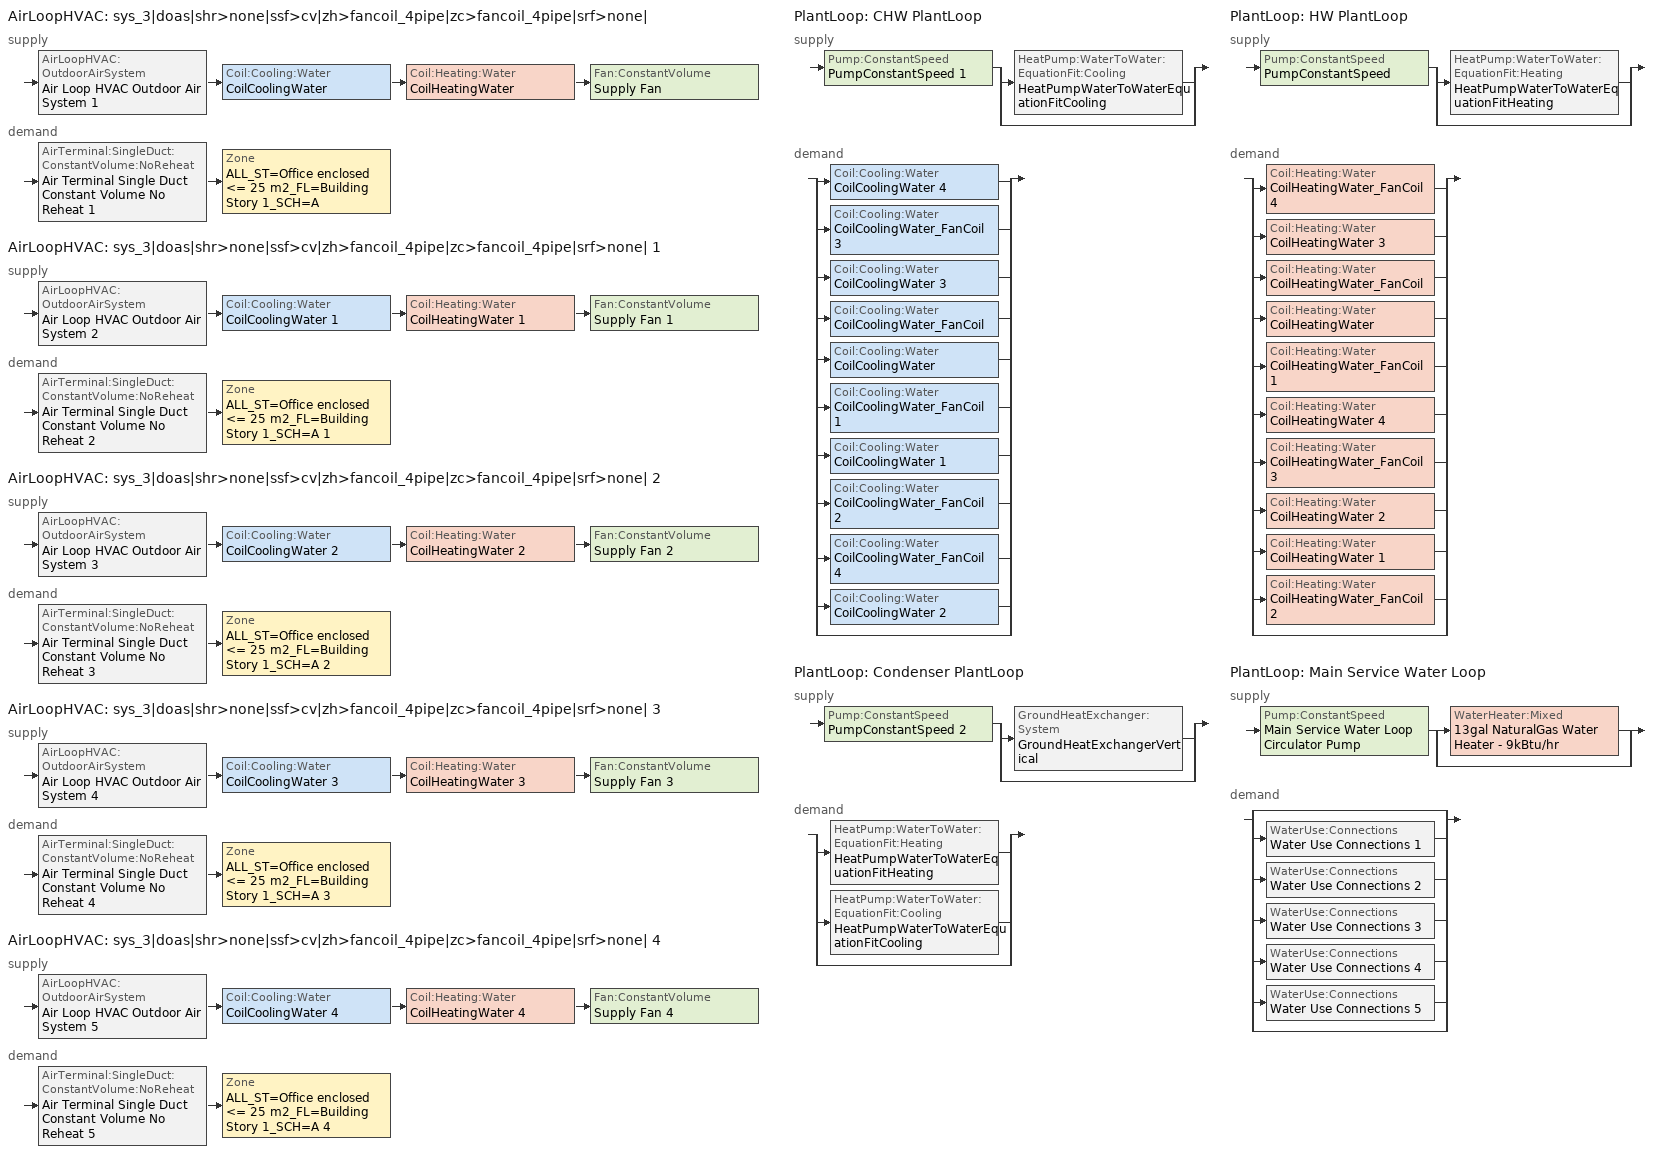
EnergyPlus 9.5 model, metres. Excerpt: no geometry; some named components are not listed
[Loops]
AirLoopHVAC 'sys_3|doas|shr>none|ssf>cv|zh>fancoil_4pipe|zc>fancoil_4pipe|srf>none|'
 supply: AirLoopHVAC:OutdoorAirSystem 'Air Loop HVAC Outdoor Air System 1' > Coil:Cooling:Water 'CoilCoolingWater' > Coil:Heating:Water 'CoilHeatingWater' > Fan:ConstantVolume 'Supply Fan'
 demand: AirTerminal:SingleDuct:ConstantVolume:NoReheat 'Air Terminal Single Duct Constant Volume No Reheat 1' > Zone 'ALL_ST=Office enclosed <= 25 m2_FL=Building Story 1_SCH=A'
AirLoopHVAC 'sys_3|doas|shr>none|ssf>cv|zh>fancoil_4pipe|zc>fancoil_4pipe|srf>none| 1'
 supply: AirLoopHVAC:OutdoorAirSystem 'Air Loop HVAC Outdoor Air System 2' > Coil:Cooling:Water 'CoilCoolingWater 1' > Coil:Heating:Water 'CoilHeatingWater 1' > Fan:ConstantVolume 'Supply Fan 1'
 demand: AirTerminal:SingleDuct:ConstantVolume:NoReheat 'Air Terminal Single Duct Constant Volume No Reheat 2' > Zone 'ALL_ST=Office enclosed <= 25 m2_FL=Building Story 1_SCH=A 1'
AirLoopHVAC 'sys_3|doas|shr>none|ssf>cv|zh>fancoil_4pipe|zc>fancoil_4pipe|srf>none| 2'
 supply: AirLoopHVAC:OutdoorAirSystem 'Air Loop HVAC Outdoor Air System 3' > Coil:Cooling:Water 'CoilCoolingWater 2' > Coil:Heating:Water 'CoilHeatingWater 2' > Fan:ConstantVolume 'Supply Fan 2'
 demand: AirTerminal:SingleDuct:ConstantVolume:NoReheat 'Air Terminal Single Duct Constant Volume No Reheat 3' > Zone 'ALL_ST=Office enclosed <= 25 m2_FL=Building Story 1_SCH=A 2'
AirLoopHVAC 'sys_3|doas|shr>none|ssf>cv|zh>fancoil_4pipe|zc>fancoil_4pipe|srf>none| 3'
 supply: AirLoopHVAC:OutdoorAirSystem 'Air Loop HVAC Outdoor Air System 4' > Coil:Cooling:Water 'CoilCoolingWater 3' > Coil:Heating:Water 'CoilHeatingWater 3' > Fan:ConstantVolume 'Supply Fan 3'
 demand: AirTerminal:SingleDuct:ConstantVolume:NoReheat 'Air Terminal Single Duct Constant Volume No Reheat 4' > Zone 'ALL_ST=Office enclosed <= 25 m2_FL=Building Story 1_SCH=A 3'
AirLoopHVAC 'sys_3|doas|shr>none|ssf>cv|zh>fancoil_4pipe|zc>fancoil_4pipe|srf>none| 4'
 supply: AirLoopHVAC:OutdoorAirSystem 'Air Loop HVAC Outdoor Air System 5' > Coil:Cooling:Water 'CoilCoolingWater 4' > Coil:Heating:Water 'CoilHeatingWater 4' > Fan:ConstantVolume 'Supply Fan 4'
 demand: AirTerminal:SingleDuct:ConstantVolume:NoReheat 'Air Terminal Single Duct Constant Volume No Reheat 5' > Zone 'ALL_ST=Office enclosed <= 25 m2_FL=Building Story 1_SCH=A 4'
PlantLoop 'CHW PlantLoop'
 supply: Pump:ConstantSpeed 'PumpConstantSpeed 1' > split
  | HeatPump:WaterToWater:EquationFit:Cooling 'HeatPumpWaterToWaterEquationFitCooling'
  | bypass
 demand: split
  | Coil:Cooling:Water 'CoilCoolingWater 4'
  | Coil:Cooling:Water 'CoilCoolingWater_FanCoil 3'
  | Coil:Cooling:Water 'CoilCoolingWater 3'
  | Coil:Cooling:Water 'CoilCoolingWater_FanCoil'
  | Coil:Cooling:Water 'CoilCoolingWater'
  | Coil:Cooling:Water 'CoilCoolingWater_FanCoil 1'
  | Coil:Cooling:Water 'CoilCoolingWater 1'
  | Coil:Cooling:Water 'CoilCoolingWater_FanCoil 2'
  | Coil:Cooling:Water 'CoilCoolingWater_FanCoil 4'
  | Coil:Cooling:Water 'CoilCoolingWater 2'
  | bypass
PlantLoop 'Condenser PlantLoop'
 supply: Pump:ConstantSpeed 'PumpConstantSpeed 2' > split
  | GroundHeatExchanger:System 'GroundHeatExchangerVertical'
  | bypass
 demand: split
  | HeatPump:WaterToWater:EquationFit:Heating 'HeatPumpWaterToWaterEquationFitHeating'
  | HeatPump:WaterToWater:EquationFit:Cooling 'HeatPumpWaterToWaterEquationFitCooling'
  | bypass
PlantLoop 'HW PlantLoop'
 supply: Pump:ConstantSpeed 'PumpConstantSpeed' > split
  | HeatPump:WaterToWater:EquationFit:Heating 'HeatPumpWaterToWaterEquationFitHeating'
  | bypass
 demand: split
  | Coil:Heating:Water 'CoilHeatingWater_FanCoil 4'
  | Coil:Heating:Water 'CoilHeatingWater 3'
  | Coil:Heating:Water 'CoilHeatingWater_FanCoil'
  | Coil:Heating:Water 'CoilHeatingWater'
  | Coil:Heating:Water 'CoilHeatingWater_FanCoil 1'
  | Coil:Heating:Water 'CoilHeatingWater 4'
  | Coil:Heating:Water 'CoilHeatingWater_FanCoil 3'
  | Coil:Heating:Water 'CoilHeatingWater 2'
  | Coil:Heating:Water 'CoilHeatingWater 1'
  | Coil:Heating:Water 'CoilHeatingWater_FanCoil 2'
  | bypass
PlantLoop 'Main Service Water Loop'
 supply: Pump:ConstantSpeed 'Main Service Water Loop Circulator Pump' > split
  | WaterHeater:Mixed '13gal NaturalGas Water Heater - 9kBtu/hr'
  | bypass
 demand: split
  | bypass
  | WaterUse:Connections 'Water Use Connections 1'
  | WaterUse:Connections 'Water Use Connections 2'
  | WaterUse:Connections 'Water Use Connections 3'
  | WaterUse:Connections 'Water Use Connections 4'
  | WaterUse:Connections 'Water Use Connections 5'
  | bypass
[ZoneControl:Thermostat] Temperature Difference Between Cutout And Setpoint {deltaC}=0
Name | Zone or ZoneList | Control Type Schedule | Control 1
ALL_ST=Office enclosed <= 25 m2_FL=Building Story 1_SCH=A Thermostat | ALL_ST=Office enclosed <= 25 m2_FL=Building Story 1_SCH=A | ALL_ST=Office enclosed <= 25 m2_FL=Building Story 1_SCH=A Thermostat Schedule | Space Function Office enclosed <= 25 m2 Thermostat 11
ALL_ST=Office enclosed <= 25 m2_FL=Building Story 1_SCH=A 1 Thermostat | ALL_ST=Office enclosed <= 25 m2_FL=Building Story 1_SCH=A 1 | ALL_ST=Office enclosed <= 25 m2_FL=Building Story 1_SCH=A 1 Thermostat Schedule | Space Function Office enclosed <= 25 m2 Thermostat 12
ALL_ST=Office enclosed <= 25 m2_FL=Building Story 1_SCH=A 2 Thermostat | ALL_ST=Office enclosed <= 25 m2_FL=Building Story 1_SCH=A 2 | ALL_ST=Office enclosed <= 25 m2_FL=Building Story 1_SCH=A 2 Thermostat Schedule | Space Function Office enclosed <= 25 m2 Thermostat 13
ALL_ST=Office enclosed <= 25 m2_FL=Building Story 1_SCH=A 3 Thermostat | ALL_ST=Office enclosed <= 25 m2_FL=Building Story 1_SCH=A 3 | ALL_ST=Office enclosed <= 25 m2_FL=Building Story 1_SCH=A 3 Thermostat Schedule | Space Function Office enclosed <= 25 m2 Thermostat 14
ALL_ST=Office enclosed <= 25 m2_FL=Building Story 1_SCH=A 4 Thermostat | ALL_ST=Office enclosed <= 25 m2_FL=Building Story 1_SCH=A 4 | ALL_ST=Office enclosed <= 25 m2_FL=Building Story 1_SCH=A 4 Thermostat Schedule | Space Function Office enclosed <= 25 m2 Thermostat 15
[ThermostatSetpoint:DualSetpoint] Heating Setpoint Temperature Schedule=NECB-A-Thermostat Setpoint-Heating; Cooling Setpoint Temperature Schedule=NECB-A-Thermostat Setpoint-Cooling
Space Function Office enclosed <= 25 m2 Thermostat 11; Space Function Office enclosed <= 25 m2 Thermostat 12; Space Function Office enclosed <= 25 m2 Thermostat 13; Space Function Office enclosed <= 25 m2 Thermostat 14; Space Function Office enclosed <= 25 m2 Thermostat 15
[AirTerminal:SingleDuct:ConstantVolume:NoReheat] Availability Schedule=Always On Discrete; Maximum Air Flow Rate {m3/s}=AutoSize
Air Terminal Single Duct Constant Volume No Reheat 1; Air Terminal Single Duct Constant Volume No Reheat 2; Air Terminal Single Duct Constant Volume No Reheat 3; Air Terminal Single Duct Constant Volume No Reheat 4; Air Terminal Single Duct Constant Volume No Reheat 5
[Fan:OnOff] Availability Schedule=Always On Discrete; Fan Total Efficiency=0.6; Pressure Rise {Pa}=300; Maximum Flow Rate {m3/s}=Autosize; Motor Efficiency=0.8; Motor In Airstream Fraction=1
Name | Fan Power Ratio Function of Speed Ratio Curve | Fan Efficiency Ratio Function of Speed Ratio Curve
FanOnOff | Fan On Off Power Curve | Fan On Off Efficiency Curve
FanOnOff 1 | Fan On Off Power Curve 1 | Fan On Off Efficiency Curve 1
FanOnOff 2 | Fan On Off Power Curve 2 | Fan On Off Efficiency Curve 2
FanOnOff 3 | Fan On Off Power Curve 3 | Fan On Off Efficiency Curve 3
FanOnOff 4 | Fan On Off Power Curve 4 | Fan On Off Efficiency Curve 4
[Coil:Cooling:Water] Availability Schedule=Always On Discrete; Design Water Flow Rate {m3/s}=Autosize; Design Air Flow Rate {m3/s}=Autosize; Design Inlet Water Temperature {C}=Autosize; Design Inlet Air Temperature {C}=Autosize; Design Outlet Air Temperature {C}=Autosize; Design Inlet Air Humidity Ratio {kgWater/kgDryAir}=Autosize; Design Outlet Air Humidity Ratio {kgWater/kgDryAir}=Autosize; Type of Analysis=SimpleAnalysis; Heat Exchanger Configuration=CrossFlow
CoilCoolingWater_FanCoil; CoilCoolingWater_FanCoil 1; CoilCoolingWater_FanCoil 2; CoilCoolingWater_FanCoil 3; CoilCoolingWater_FanCoil 4; CoilCoolingWater; CoilCoolingWater 1; CoilCoolingWater 2; CoilCoolingWater 3; CoilCoolingWater 4
[Coil:Heating:Water] Availability Schedule=Always On Discrete; U-Factor Times Area Value {W/K}=Autosize; Maximum Water Flow Rate {m3/s}=Autosize; Performance Input Method=UFactorTimesAreaAndDesignWaterFlowRate; Rated Capacity {W}=Autosize; Rated Inlet Water Temperature {C}=82.2; Rated Inlet Air Temperature {C}=16.6; Rated Outlet Water Temperature {C}=71.1; Rated Outlet Air Temperature {C}=32.2; Rated Ratio for Air and Water Convection=0.5
CoilHeatingWater_FanCoil; CoilHeatingWater_FanCoil 1; CoilHeatingWater_FanCoil 2; CoilHeatingWater_FanCoil 3; CoilHeatingWater_FanCoil 4; CoilHeatingWater; CoilHeatingWater 1; CoilHeatingWater 2; CoilHeatingWater 3; CoilHeatingWater 4
[ZoneHVAC:FourPipeFanCoil] Availability Schedule=Always On Discrete; Capacity Control Method=CyclingFan; Maximum Supply Air Flow Rate {m3/s}=Autosize; Maximum Outdoor Air Flow Rate {m3/s}=1e-06; Maximum Cold Water Flow Rate {m3/s}=Autosize; Maximum Hot Water Flow Rate {m3/s}=Autosize; Minimum Supply Air Temperature in Cooling Mode {C}=Autosize; Maximum Supply Air Temperature in Heating Mode {C}=Autosize
Name | Supply Air Fan | Cooling Coil | Heating Coil
ZoneHVACFourPipeFanCoil | FanOnOff | CoilCoolingWater_FanCoil | CoilHeatingWater_FanCoil
ZoneHVACFourPipeFanCoil 1 | FanOnOff 1 | CoilCoolingWater_FanCoil 1 | CoilHeatingWater_FanCoil 1
ZoneHVACFourPipeFanCoil 2 | FanOnOff 2 | CoilCoolingWater_FanCoil 2 | CoilHeatingWater_FanCoil 2
ZoneHVACFourPipeFanCoil 3 | FanOnOff 3 | CoilCoolingWater_FanCoil 3 | CoilHeatingWater_FanCoil 3
ZoneHVACFourPipeFanCoil 4 | FanOnOff 4 | CoilCoolingWater_FanCoil 4 | CoilHeatingWater_FanCoil 4
[Zone equipment]
ALL_ST=Office enclosed <= 25 m2_FL=Building Story 1_SCH=A: Air Terminal Single Duct Constant Volume No Reheat 1, ZoneHVACFourPipeFanCoil
ALL_ST=Office enclosed <= 25 m2_FL=Building Story 1_SCH=A 1: Air Terminal Single Duct Constant Volume No Reheat 2, ZoneHVACFourPipeFanCoil 1
ALL_ST=Office enclosed <= 25 m2_FL=Building Story 1_SCH=A 2: Air Terminal Single Duct Constant Volume No Reheat 3, ZoneHVACFourPipeFanCoil 2
ALL_ST=Office enclosed <= 25 m2_FL=Building Story 1_SCH=A 3: Air Terminal Single Duct Constant Volume No Reheat 4, ZoneHVACFourPipeFanCoil 3
ALL_ST=Office enclosed <= 25 m2_FL=Building Story 1_SCH=A 4: Air Terminal Single Duct Constant Volume No Reheat 5, ZoneHVACFourPipeFanCoil 4
[Sizing:Zone] Zone Cooling Design Supply Air Temperature Input Method=SupplyAirTemperature; Zone Cooling Design Supply Air Temperature {C}=13; Zone Cooling Design Supply Air Temperature Difference {deltaC}=11.11; Zone Heating Design Supply Air Temperature Input Method=SupplyAirTemperature; Zone Heating Design Supply Air Temperature {C}=43; Zone Heating Design Supply Air Temperature Difference {deltaC}=11.11; Zone Cooling Design Supply Air Humidity Ratio {kgWater/kgDryAir}=0.0085; Zone Heating Design Supply Air Humidity Ratio {kgWater/kgDryAir}=0.008; Design Specification Outdoor Air Object=Space Function Office enclosed <= 25 m2 Ventilation; Zone Heating Sizing Factor=1.3; Zone Cooling Sizing Factor=1.1; Cooling Design Air Flow Method=DesignDay; Cooling Design Air Flow Rate {m3/s}=0; Cooling Minimum Air Flow per Zone Floor Area {m3/s-m2}=0.000762; Cooling Minimum Air Flow {m3/s}=0; Cooling Minimum Air Flow Fraction=0; Heating Design Air Flow Method=DesignDay; Heating Design Air Flow Rate {m3/s}=0; Heating Maximum Air Flow per Zone Floor Area {m3/s-m2}=0.002032; Heating Maximum Air Flow {m3/s}=0.141576; Heating Maximum Air Flow Fraction=0.3; Account for Dedicated Outdoor Air System=No
ALL_ST=Office enclosed <= 25 m2_FL=Building Story 1_SCH=A; ALL_ST=Office enclosed <= 25 m2_FL=Building Story 1_SCH=A 1; ALL_ST=Office enclosed <= 25 m2_FL=Building Story 1_SCH=A 2; ALL_ST=Office enclosed <= 25 m2_FL=Building Story 1_SCH=A 3; ALL_ST=Office enclosed <= 25 m2_FL=Building Story 1_SCH=A 4
[Controller:MechanicalVentilation] Availability Schedule=Always On Discrete; Demand Controlled Ventilation=No; System Outdoor Air Method=ZoneSum; Design Specification Outdoor Air Object Name 1=Space Function Office enclosed <= 25 m2 Ventilation
Name | Zone or ZoneList Name 1
Controller Mechanical Ventilation 1 | ALL_ST=Office enclosed <= 25 m2_FL=Building Story 1_SCH=A
Controller Mechanical Ventilation 2 | ALL_ST=Office enclosed <= 25 m2_FL=Building Story 1_SCH=A 1
Controller Mechanical Ventilation 3 | ALL_ST=Office enclosed <= 25 m2_FL=Building Story 1_SCH=A 2
Controller Mechanical Ventilation 4 | ALL_ST=Office enclosed <= 25 m2_FL=Building Story 1_SCH=A 3
Controller Mechanical Ventilation 5 | ALL_ST=Office enclosed <= 25 m2_FL=Building Story 1_SCH=A 4
[DesignSpecification:OutdoorAir]
Space Function Office enclosed <= 25 m2 Ventilation: Outdoor Air Method=Sum; Outdoor Air Flow per Person {m3/s-person}=0.0142188; Outdoor Air Flow per Zone Floor Area {m3/s-m2}=0; Outdoor Air Flow per Zone {m3/s}=0; Outdoor Air Flow Air Changes per Hour {1/hr}=0
[AirLoopHVAC] Design Supply Air Flow Rate {m3/s}=AutoSize; Design Return Air Flow Fraction of Supply Air Flow=1
sys_3|doas|shr>none|ssf>cv|zh>fancoil_4pipe|zc>fancoil_4pipe|srf>none|; sys_3|doas|shr>none|ssf>cv|zh>fancoil_4pipe|zc>fancoil_4pipe|srf>none| 1; sys_3|doas|shr>none|ssf>cv|zh>fancoil_4pipe|zc>fancoil_4pipe|srf>none| 2; sys_3|doas|shr>none|ssf>cv|zh>fancoil_4pipe|zc>fancoil_4pipe|srf>none| 3; sys_3|doas|shr>none|ssf>cv|zh>fancoil_4pipe|zc>fancoil_4pipe|srf>none| 4
[Sizing:System] Type of Load to Size On=VentilationRequirement; Design Outdoor Air Flow Rate {m3/s}=Autosize; Central Heating Maximum System Air Flow Ratio=1; Preheat Design Temperature {C}=7; Preheat Design Humidity Ratio {kgWater/kgDryAir}=0.008; Precool Design Temperature {C}=13; Precool Design Humidity Ratio {kgWater/kgDryAir}=0.008; Central Cooling Design Supply Air Temperature {C}=19.9; Central Heating Design Supply Air Temperature {C}=20; Type of Zone Sum to Use=NonCoincident; 100% Outdoor Air in Cooling=Yes; 100% Outdoor Air in Heating=Yes; Central Cooling Design Supply Air Humidity Ratio {kgWater/kgDryAir}=0.0085; Central Heating Design Supply Air Humidity Ratio {kgWater/kgDryAir}=0.008; Cooling Supply Air Flow Rate Method=DesignDay; Cooling Supply Air Flow Rate {m3/s}=0; Cooling Supply Air Flow Rate Per Floor Area {m3/s-m2}=0.00996765; Cooling Fraction of Autosized Cooling Supply Air Flow Rate=1; Cooling Supply Air Flow Rate Per Unit Cooling Capacity {m3/s-W}=3.94755e-05; Heating Supply Air Flow Rate Method=DesignDay; Heating Supply Air Flow Rate {m3/s}=0; Heating Supply Air Flow Rate Per Floor Area {m3/s-m2}=0.00996765; Heating Fraction of Autosized Heating Supply Air Flow Rate=1; Heating Fraction of Autosized Cooling Supply Air Flow Rate=1; Heating Supply Air Flow Rate Per Unit Heating Capacity {m3/s-W}=3.15882e-05; System Outdoor Air Method=ZoneSum; Zone Maximum Outdoor Air Fraction=1; Cooling Design Capacity Method=CoolingDesignCapacity; Cooling Design Capacity {W}=Autosize; Cooling Design Capacity Per Floor Area {W/m2}=234.7; Fraction of Autosized Cooling Design Capacity=1; Heating Design Capacity Method=HeatingDesignCapacity; Heating Design Capacity {W}=Autosize; Heating Design Capacity Per Floor Area {W/m2}=157; Fraction of Autosized Heating Design Capacity=1; Central Cooling Capacity Control Method=OnOff
sys_3|doas|shr>none|ssf>cv|zh>fancoil_4pipe|zc>fancoil_4pipe|srf>none|; sys_3|doas|shr>none|ssf>cv|zh>fancoil_4pipe|zc>fancoil_4pipe|srf>none| 1; sys_3|doas|shr>none|ssf>cv|zh>fancoil_4pipe|zc>fancoil_4pipe|srf>none| 2; sys_3|doas|shr>none|ssf>cv|zh>fancoil_4pipe|zc>fancoil_4pipe|srf>none| 3; sys_3|doas|shr>none|ssf>cv|zh>fancoil_4pipe|zc>fancoil_4pipe|srf>none| 4
[Controller:WaterCoil] Control Variable=Temperature; Actuator Variable=Flow; Controller Convergence Tolerance {deltaC}=Autosize; Maximum Actuated Flow {m3/s}=Autosize; Minimum Actuated Flow {m3/s}=0
Name | Action
Controller Water Coil 8; Controller Water Coil 9; Controller Water Coil 10; Controller Water Coil 7; Controller Water Coil 6 | Reverse
Controller Water Coil 2; Controller Water Coil 5; Controller Water Coil 4; Controller Water Coil 1; Controller Water Coil 3 | Normal
[Controller:OutdoorAir] Minimum Outdoor Air Flow Rate {m3/s}=Autosize; Maximum Outdoor Air Flow Rate {m3/s}=Autosize; Economizer Control Type=NoEconomizer; Economizer Control Action Type=ModulateFlow; Economizer Maximum Limit Dry-Bulb Temperature {C}=28; Economizer Maximum Limit Enthalpy {J/kg}=64000; Economizer Minimum Limit Dry-Bulb Temperature {C}=-100; Lockout Type=NoLockout; Minimum Limit Type=FixedMinimum; High Humidity Control=No; Control High Indoor Humidity Based on Outdoor Humidity Ratio=Yes; Heat Recovery Bypass Control Type=BypassWhenWithinEconomizerLimits
Name | Mechanical Ventilation Controller
Controller Outdoor Air 1 | Controller Mechanical Ventilation 1
Controller Outdoor Air 2 | Controller Mechanical Ventilation 2
Controller Outdoor Air 3 | Controller Mechanical Ventilation 3
Controller Outdoor Air 4 | Controller Mechanical Ventilation 4
Controller Outdoor Air 5 | Controller Mechanical Ventilation 5
[SetpointManager:MixedAir] Control Variable=Temperature
Node 15 OS Default SPM; Node 9 OS Default SPM; Node 11 OS Default SPM; Node 30 OS Default SPM; Node 26 OS Default SPM; Node 27 OS Default SPM; Node 44 OS Default SPM; Node 40 OS Default SPM; Node 41 OS Default SPM; Node 58 OS Default SPM; Node 54 OS Default SPM; Node 55 OS Default SPM; Node 72 OS Default SPM; Node 68 OS Default SPM; Node 69 OS Default SPM
[Fan:ConstantVolume] Availability Schedule=Always On Discrete; Fan Total Efficiency=0.7; Pressure Rise {Pa}=250; Maximum Flow Rate {m3/s}=AutoSize; Motor Efficiency=0.9; Motor In Airstream Fraction=1
Supply Fan; Supply Fan 1; Supply Fan 2; Supply Fan 3; Supply Fan 4
[SetpointManager:Scheduled] Control Variable=Temperature
Name | Schedule
Setpoint Manager Scheduled 1 | Schedule Ruleset 18
Setpoint Manager Scheduled 2 | Schedule Ruleset 19
Setpoint Manager Scheduled 3 | Schedule Ruleset 20
Setpoint Manager Scheduled 4 | Schedule Ruleset 21
Setpoint Manager Scheduled 5 | Schedule Ruleset 22
SetpointManagerScheduled 1 | Schedule Constant 2
SetpointManagerScheduled | Schedule Constant 1
Service hot water setpoint manager | Service Water Loop Temp - 140F
[PlantLoop] Fluid Type=Water; Maximum Loop Flow Rate {m3/s}=Autosize; Minimum Loop Flow Rate {m3/s}=0; Plant Loop Volume {m3}=Autocalculate; Load Distribution Scheme=Optimal; Plant Loop Demand Calculation Scheme=SingleSetpoint
Name | Plant Equipment Operation Scheme | Maximum Loop Temperature {C} | Minimum Loop Temperature {C}
CHW PlantLoop | CHW PlantLoop Operation Schemes | 100 | 0
Condenser PlantLoop | Condenser PlantLoop Operation Schemes | 100 | 0
HW PlantLoop | HW PlantLoop Operation Schemes | 100 | 0
Main Service Water Loop | Main Service Water Loop Operation Schemes | 60 | 10
[Sizing:Plant] Sizing Option=NonCoincident; Zone Timesteps in Averaging Window=1; Coincident Sizing Factor Mode=None
Name | Loop Type | Design Loop Exit Temperature {C} | Loop Design Temperature Difference {deltaC}
CHW PlantLoop | Cooling | 7 | 6
Condenser PlantLoop | Condenser | 82 | 11
HW PlantLoop | Heating | 50 | 10
Main Service Water Loop | Heating | 60 | 5
[Pump:ConstantSpeed] Design Flow Rate {m3/s}=Autosize; Design Power Consumption {W}=Autosize; Motor Efficiency=0.9; Fraction of Motor Inefficiencies to Fluid Stream=0; Pump Control Type=Intermittent; Design Power Sizing Method=PowerPerFlowPerPressure; Design Electric Power per Unit Flow Rate {W/(m3/s)}=348701.1; Design Shaft Power per Unit Flow Rate per Unit Head {W-s/m3-Pa}=1.28205
Name | Design Pump Head {Pa}
PumpConstantSpeed 1; PumpConstantSpeed 2; PumpConstantSpeed | 179352
Main Service Water Loop Circulator Pump | 410.142
[HeatPump:WaterToWater:EquationFit:Cooling]
HeatPumpWaterToWaterEquationFitCooling: Reference Load Side Flow Rate {m3/s}=0.001; Reference Source Side Flow Rate {m3/s}=0.001; Reference Cooling Capacity {W}=Autosize; Reference Cooling Power Consumption {W}=Autosize; Cooling Capacity Curve=Curve Quad Linear 3; Cooling Compressor Power Curve=Curve Quad Linear 4; Reference Coefficient of Performance {W/W}=8; Sizing Factor=1
[PlantEquipmentOperationSchemes] Control Scheme Schedule Name 1=Always On Discrete
Name | Control Scheme Object Type 1 | Control Scheme Name 1
CHW PlantLoop Operation Schemes | PlantEquipmentOperation:CoolingLoad | CHW PlantLoop Cooling Operation Scheme
Condenser PlantLoop Operation Schemes | PlantEquipmentOperation:Uncontrolled | Condenser PlantLoop Uncontrolled Operation Scheme
HW PlantLoop Operation Schemes | PlantEquipmentOperation:HeatingLoad | HW PlantLoop Heating Operation Scheme
Main Service Water Loop Operation Schemes | PlantEquipmentOperation:HeatingLoad | Main Service Water Loop Heating Operation Scheme
[PlantEquipmentOperation:CoolingLoad]
CHW PlantLoop Cooling Operation Scheme: Load Range Lower Limit 1 {W}=0; Load Range Upper Limit 1 {W}=1000000000; Range Equipment List Name 1=CHW PlantLoop Cooling Equipment List
[PlantEquipmentList]
CHW PlantLoop Cooling Equipment List: HeatPump:WaterToWater:EquationFit:Cooling, HeatPumpWaterToWaterEquationFitCooling
Condenser PlantLoop Uncontrolled Equipment List: GroundHeatExchanger:System, GroundHeatExchangerVertical
HW PlantLoop Heating Equipment List: HeatPump:WaterToWater:EquationFit:Heating, HeatPumpWaterToWaterEquationFitHeating
Main Service Water Loop Heating Equipment List: WaterHeater:Mixed, 13gal NaturalGas Water Heater - 9kBtu/hr
[SetpointManager:FollowGroundTemperature]
Setpoint Manager Follow Ground Temperature 1: Control Variable=Temperature; Offset Temperature Difference {deltaC}=0; Maximum Setpoint Temperature {C}=80; Minimum Setpoint Temperature {C}=10
[HeatPump:WaterToWater:EquationFit:Heating]
HeatPumpWaterToWaterEquationFitHeating: Reference Load Side Flow Rate {m3/s}=0.001; Reference Source Side Flow Rate {m3/s}=0.001; Reference Heating Capacity {W}=Autosize; Reference Heating Power Consumption {W}=Autosize; Heating Capacity Curve=Curve Quad Linear 1; Heating Compressor Power Curve=Curve Quad Linear 1; Reference Coefficient of Performance {W/W}=7.5; Sizing Factor=1
[PlantEquipmentOperation:Uncontrolled]
Condenser PlantLoop Uncontrolled Operation Scheme: Equipment List=Condenser PlantLoop Uncontrolled Equipment List
[PlantEquipmentOperation:HeatingLoad] Load Range Lower Limit 1 {W}=0; Load Range Upper Limit 1 {W}=1000000000
Name | Range Equipment List Name 1
HW PlantLoop Heating Operation Scheme | HW PlantLoop Heating Equipment List
Main Service Water Loop Heating Operation Scheme | Main Service Water Loop Heating Equipment List
[WaterHeater:Mixed]
13gal NaturalGas Water Heater - 9kBtu/hr: Tank Volume {m3}=0.0483791; Setpoint Temperature Schedule=Service Water Loop Temp - 140F; Deadband Temperature Difference {deltaC}=2; Maximum Temperature Limit {C}=60; Heater Control Type=Cycle; Heater Maximum Capacity {W}=2527.81; Heater Ignition Minimum Flow Rate {m3/s}=0; Heater Ignition Delay {s}=0; Heater Fuel Type=NaturalGas; Heater Thermal Efficiency=0.78; Off Cycle Parasitic Fuel Consumption Rate {W}=12.8625; Off Cycle Parasitic Fuel Type=NaturalGas; Off Cycle Parasitic Heat Fraction to Tank=0.8; On Cycle Parasitic Fuel Consumption Rate {W}=12.8625; On Cycle Parasitic Fuel Type=NaturalGas; On Cycle Parasitic Heat Fraction to Tank=0; Ambient Temperature Indicator=Schedule; Ambient Temperature Schedule=Water Heater Ambient Temp Schedule - 70.0f; Off Cycle Loss Coefficient to Ambient Temperature {W/K}=6; Off Cycle Loss Fraction to Zone=1; On Cycle Loss Coefficient to Ambient Temperature {W/K}=6; On Cycle Loss Fraction to Zone=1; Use Side Effectiveness=1; Source Side Effectiveness=1; Use Side Design Flow Rate {m3/s}=Autosize; Source Side Design Flow Rate {m3/s}=Autosize; Indirect Water Heating Recovery Time {hr}=1.5; Source Side Flow Control Mode=IndirectHeatPrimarySetpoint
[WaterHeater:Sizing]
13gal NaturalGas Water Heater - 9kBtu/hr: Design Mode=PeakDraw; Time Storage Can Meet Peak Draw {hr}=0.538503; Time for Tank Recovery {hr}=0; Nominal Tank Volume for Autosizing Plant Connections {m3}=1
[WaterUse:Connections] Drain Water Heat Exchanger Type=None; Drain Water Heat Exchanger Destination=Plant
Name | Water Use Equipment Name 1
Water Use Connections 1 | Core_zn Service Water Use 0.06gal/min
Water Use Connections 2 | Perimeter_zn_1 Service Water Use 0.04gal/min
Water Use Connections 3 | Perimeter_zn_2 Service Water Use 0.03gal/min
Water Use Connections 4 | Perimeter_zn_3 Service Water Use 0.04gal/min
Water Use Connections 5 | Perimeter_zn_4 Service Water Use 0.03gal/min
[WaterUse:Equipment] Flow Rate Fraction Schedule=NECB-A-Service Water Heating
Name | Peak Flow Rate {m3/s} | Target Temperature Schedule | Zone | Sensible Fraction Schedule | Latent Fraction Schedule
Core_zn Service Water Use 0.06gal/min | 3.57689e-06 | Schedule Ruleset 5 | ALL_ST=Office enclosed <= 25 m2_FL=Building Story 1_SCH=A 1 | Schedule Ruleset 3 | Schedule Ruleset 4
Perimeter_zn_1 Service Water Use 0.04gal/min | 2.71152e-06 | Schedule Ruleset 8 | ALL_ST=Office enclosed <= 25 m2_FL=Building Story 1_SCH=A 4 | Schedule Ruleset 6 | Schedule Ruleset 7
Perimeter_zn_2 Service Water Use 0.03gal/min | 1.60851e-06 | Schedule Ruleset 11 | ALL_ST=Office enclosed <= 25 m2_FL=Building Story 1_SCH=A 2 | Schedule Ruleset 9 | Schedule Ruleset 10
Perimeter_zn_3 Service Water Use 0.04gal/min | 2.71152e-06 | Schedule Ruleset 14 | ALL_ST=Office enclosed <= 25 m2_FL=Building Story 1_SCH=A | Schedule Ruleset 12 | Schedule Ruleset 13
Perimeter_zn_4 Service Water Use 0.03gal/min | 1.60851e-06 | Schedule Ruleset 17 | ALL_ST=Office enclosed <= 25 m2_FL=Building Story 1_SCH=A 3 | Schedule Ruleset 15 | Schedule Ruleset 16
[Schedule:Compact]
ALL_ST=Office enclosed <= 25 m2_FL=Building Story 1_SCH=A Thermostat Schedule; ALL_ST=Office enclosed <= 25 m2_FL=Building Story 1_SCH=A 1 Thermostat Schedule; ALL_ST=Office enclosed <= 25 m2_FL=Building Story 1_SCH=A 2 Thermostat Schedule; ALL_ST=Office enclosed <= 25 m2_FL=Building Story 1_SCH=A 3 Thermostat Schedule; ALL_ST=Office enclosed <= 25 m2_FL=Building Story 1_SCH=A 4 Thermostat Schedule: Through: 12/31, For: AllDays, Until: 24:00, 4
[Schedule:Day:Interval]
NECB-A-Thermostat Setpoint-Heating Sun|Hol Day; NECB-A-Thermostat Setpoint-Heating Sat Day: No, 24:00, 18
NECB-A-Thermostat Setpoint-Heating Default|Wkdy Day; NECB-A-Thermostat Setpoint-Heating Default: No, 06:00, 18, 07:00, 20, 21:00, 22, 24:00, 18
NECB-A-Thermostat Setpoint-Cooling Sun|Hol Day; NECB-A-Thermostat Setpoint-Cooling Sat Day: No, 24:00, 35
NECB-A-Thermostat Setpoint-Cooling Default|Wkdy Day; NECB-A-Thermostat Setpoint-Cooling Default: No, 06:00, 35, 21:00, 24, 24:00, 35
NECB-A-Service Water Heating Default; NECB-A-Service Water Heating Default|Wkdy Day: No, 07:00, 0.05, 08:00, 0.1, 10:00, 0.5, 16:00, 0.9, 17:00, 0.7, 18:00, 0.5, 19:00, 0.3, 22:00, 0.2, 24:00, 0.05
NECB-A-Service Water Heating Sat Day; NECB-A-Service Water Heating Sun|Hol Day; Schedule Day 12; Schedule Day 15; Schedule Day 18; Schedule Day 6; Schedule Day 9: No, 24:00, 0.05
Schedule Day 10; Schedule Day 13; Schedule Day 16; Schedule Day 19; Schedule Day 7; Service Water Loop Temp - 140F Default: No, 24:00, 60
Schedule Day 11; Schedule Day 14; Schedule Day 17; Schedule Day 5; Schedule Day 8: No, 24:00, 0.2
Schedule Day 20; Schedule Day 21; Schedule Day 22; Schedule Day 23; Schedule Day 24: No, 24:00, 20
Water Heater Ambient Temp Schedule - 70.0f Default: No, 24:00, 21.1111
[Schedule:Week:Daily]
NECB-A-Thermostat Setpoint-Heating Week Rule - Jan1-Dec31: NECB-A-Thermostat Setpoint-Heating Sun|Hol Day, NECB-A-Thermostat Setpoint-Heating Default|Wkdy Day, NECB-A-Thermostat Setpoint-Heating Default|Wkdy Day, NECB-A-Thermostat Setpoint-Heating Default|Wkdy Day, NECB-A-Thermostat Setpoint-Heating Default|Wkdy Day, NECB-A-Thermostat Setpoint-Heating Default|Wkdy Day, NECB-A-Thermostat Setpoint-Heating Sat Day, NECB-A-Thermostat Setpoint-Heating Default, NECB-A-Thermostat Setpoint-Heating Default, NECB-A-Thermostat Setpoint-Heating Default, NECB-A-Thermostat Setpoint-Heating Default, NECB-A-Thermostat Setpoint-Heating Default
NECB-A-Thermostat Setpoint-Cooling Week Rule - Jan1-Dec31: NECB-A-Thermostat Setpoint-Cooling Sun|Hol Day, NECB-A-Thermostat Setpoint-Cooling Default|Wkdy Day, NECB-A-Thermostat Setpoint-Cooling Default|Wkdy Day, NECB-A-Thermostat Setpoint-Cooling Default|Wkdy Day, NECB-A-Thermostat Setpoint-Cooling Default|Wkdy Day, NECB-A-Thermostat Setpoint-Cooling Default|Wkdy Day, NECB-A-Thermostat Setpoint-Cooling Sat Day, NECB-A-Thermostat Setpoint-Cooling Default, NECB-A-Thermostat Setpoint-Cooling Default, NECB-A-Thermostat Setpoint-Cooling Default, NECB-A-Thermostat Setpoint-Cooling Default, NECB-A-Thermostat Setpoint-Cooling Default
NECB-A-Service Water Heating Week Rule - Jan1-Dec31: NECB-A-Service Water Heating Sun|Hol Day, NECB-A-Service Water Heating Default|Wkdy Day, NECB-A-Service Water Heating Default|Wkdy Day, NECB-A-Service Water Heating Default|Wkdy Day, NECB-A-Service Water Heating Default|Wkdy Day, NECB-A-Service Water Heating Default|Wkdy Day, NECB-A-Service Water Heating Sat Day, NECB-A-Service Water Heating Default, NECB-A-Service Water Heating Default, NECB-A-Service Water Heating Default, NECB-A-Service Water Heating Default, NECB-A-Service Water Heating Default
Schedule Ruleset 10 Week Rule - Jan1-Dec31: Schedule Day 12, Schedule Day 12, Schedule Day 12, Schedule Day 12, Schedule Day 12, Schedule Day 12, Schedule Day 12, Schedule Day 12, Schedule Day 12, Schedule Day 12, Schedule Day 12, Schedule Day 12
Schedule Ruleset 11 Week Rule - Jan1-Dec31: Schedule Day 13, Schedule Day 13, Schedule Day 13, Schedule Day 13, Schedule Day 13, Schedule Day 13, Schedule Day 13, Schedule Day 13, Schedule Day 13, Schedule Day 13, Schedule Day 13, Schedule Day 13
Schedule Ruleset 12 Week Rule - Jan1-Dec31: Schedule Day 14, Schedule Day 14, Schedule Day 14, Schedule Day 14, Schedule Day 14, Schedule Day 14, Schedule Day 14, Schedule Day 14, Schedule Day 14, Schedule Day 14, Schedule Day 14, Schedule Day 14
Schedule Ruleset 13 Week Rule - Jan1-Dec31: Schedule Day 15, Schedule Day 15, Schedule Day 15, Schedule Day 15, Schedule Day 15, Schedule Day 15, Schedule Day 15, Schedule Day 15, Schedule Day 15, Schedule Day 15, Schedule Day 15, Schedule Day 15
Schedule Ruleset 14 Week Rule - Jan1-Dec31: Schedule Day 16, Schedule Day 16, Schedule Day 16, Schedule Day 16, Schedule Day 16, Schedule Day 16, Schedule Day 16, Schedule Day 16, Schedule Day 16, Schedule Day 16, Schedule Day 16, Schedule Day 16
Schedule Ruleset 15 Week Rule - Jan1-Dec31: Schedule Day 17, Schedule Day 17, Schedule Day 17, Schedule Day 17, Schedule Day 17, Schedule Day 17, Schedule Day 17, Schedule Day 17, Schedule Day 17, Schedule Day 17, Schedule Day 17, Schedule Day 17
Schedule Ruleset 16 Week Rule - Jan1-Dec31: Schedule Day 18, Schedule Day 18, Schedule Day 18, Schedule Day 18, Schedule Day 18, Schedule Day 18, Schedule Day 18, Schedule Day 18, Schedule Day 18, Schedule Day 18, Schedule Day 18, Schedule Day 18
Schedule Ruleset 17 Week Rule - Jan1-Dec31: Schedule Day 19, Schedule Day 19, Schedule Day 19, Schedule Day 19, Schedule Day 19, Schedule Day 19, Schedule Day 19, Schedule Day 19, Schedule Day 19, Schedule Day 19, Schedule Day 19, Schedule Day 19
Schedule Ruleset 18 Week Rule - Jan1-Dec31: Schedule Day 20, Schedule Day 20, Schedule Day 20, Schedule Day 20, Schedule Day 20, Schedule Day 20, Schedule Day 20, Schedule Day 20, Schedule Day 20, Schedule Day 20, Schedule Day 20, Schedule Day 20
Schedule Ruleset 19 Week Rule - Jan1-Dec31: Schedule Day 21, Schedule Day 21, Schedule Day 21, Schedule Day 21, Schedule Day 21, Schedule Day 21, Schedule Day 21, Schedule Day 21, Schedule Day 21, Schedule Day 21, Schedule Day 21, Schedule Day 21
Schedule Ruleset 20 Week Rule - Jan1-Dec31: Schedule Day 22, Schedule Day 22, Schedule Day 22, Schedule Day 22, Schedule Day 22, Schedule Day 22, Schedule Day 22, Schedule Day 22, Schedule Day 22, Schedule Day 22, Schedule Day 22, Schedule Day 22
Schedule Ruleset 21 Week Rule - Jan1-Dec31: Schedule Day 23, Schedule Day 23, Schedule Day 23, Schedule Day 23, Schedule Day 23, Schedule Day 23, Schedule Day 23, Schedule Day 23, Schedule Day 23, Schedule Day 23, Schedule Day 23, Schedule Day 23
Schedule Ruleset 22 Week Rule - Jan1-Dec31: Schedule Day 24, Schedule Day 24, Schedule Day 24, Schedule Day 24, Schedule Day 24, Schedule Day 24, Schedule Day 24, Schedule Day 24, Schedule Day 24, Schedule Day 24, Schedule Day 24, Schedule Day 24
Schedule Ruleset 3 Week Rule - Jan1-Dec31: Schedule Day 5, Schedule Day 5, Schedule Day 5, Schedule Day 5, Schedule Day 5, Schedule Day 5, Schedule Day 5, Schedule Day 5, Schedule Day 5, Schedule Day 5, Schedule Day 5, Schedule Day 5
Schedule Ruleset 4 Week Rule - Jan1-Dec31: Schedule Day 6, Schedule Day 6, Schedule Day 6, Schedule Day 6, Schedule Day 6, Schedule Day 6, Schedule Day 6, Schedule Day 6, Schedule Day 6, Schedule Day 6, Schedule Day 6, Schedule Day 6
Schedule Ruleset 5 Week Rule - Jan1-Dec31: Schedule Day 7, Schedule Day 7, Schedule Day 7, Schedule Day 7, Schedule Day 7, Schedule Day 7, Schedule Day 7, Schedule Day 7, Schedule Day 7, Schedule Day 7, Schedule Day 7, Schedule Day 7
Schedule Ruleset 6 Week Rule - Jan1-Dec31: Schedule Day 8, Schedule Day 8, Schedule Day 8, Schedule Day 8, Schedule Day 8, Schedule Day 8, Schedule Day 8, Schedule Day 8, Schedule Day 8, Schedule Day 8, Schedule Day 8, Schedule Day 8
Schedule Ruleset 7 Week Rule - Jan1-Dec31: Schedule Day 9, Schedule Day 9, Schedule Day 9, Schedule Day 9, Schedule Day 9, Schedule Day 9, Schedule Day 9, Schedule Day 9, Schedule Day 9, Schedule Day 9, Schedule Day 9, Schedule Day 9
Schedule Ruleset 8 Week Rule - Jan1-Dec31: Schedule Day 10, Schedule Day 10, Schedule Day 10, Schedule Day 10, Schedule Day 10, Schedule Day 10, Schedule Day 10, Schedule Day 10, Schedule Day 10, Schedule Day 10, Schedule Day 10, Schedule Day 10
Schedule Ruleset 9 Week Rule - Jan1-Dec31: Schedule Day 11, Schedule Day 11, Schedule Day 11, Schedule Day 11, Schedule Day 11, Schedule Day 11, Schedule Day 11, Schedule Day 11, Schedule Day 11, Schedule Day 11, Schedule Day 11, Schedule Day 11
Service Water Loop Temp - 140F Week Rule - Jan1-Dec31: Service Water Loop Temp - 140F Default, Service Water Loop Temp - 140F Default, Service Water Loop Temp - 140F Default, Service Water Loop Temp - 140F Default, Service Water Loop Temp - 140F Default, Service Water Loop Temp - 140F Default, Service Water Loop Temp - 140F Default, Service Water Loop Temp - 140F Default, Service Water Loop Temp - 140F Default, Service Water Loop Temp - 140F Default, Service Water Loop Temp - 140F Default, Service Water Loop Temp - 140F Default
Water Heater Ambient Temp Schedule - 70.0f Week Rule - Jan1-Dec31: Water Heater Ambient Temp Schedule - 70.0f Default, Water Heater Ambient Temp Schedule - 70.0f Default, Water Heater Ambient Temp Schedule - 70.0f Default, Water Heater Ambient Temp Schedule - 70.0f Default, Water Heater Ambient Temp Schedule - 70.0f Default, Water Heater Ambient Temp Schedule - 70.0f Default, Water Heater Ambient Temp Schedule - 70.0f Default, Water Heater Ambient Temp Schedule - 70.0f Default, Water Heater Ambient Temp Schedule - 70.0f Default, Water Heater Ambient Temp Schedule - 70.0f Default, Water Heater Ambient Temp Schedule - 70.0f Default, Water Heater Ambient Temp Schedule - 70.0f Default
[Schedule:Year]
NECB-A-Thermostat Setpoint-Heating: NECB-A-Thermostat Setpoint-Heating Week Rule - Jan1-Dec31, 1, 1, 12, 31
NECB-A-Thermostat Setpoint-Cooling: NECB-A-Thermostat Setpoint-Cooling Week Rule - Jan1-Dec31, 1, 1, 12, 31
NECB-A-Service Water Heating: NECB-A-Service Water Heating Week Rule - Jan1-Dec31, 1, 1, 12, 31
Schedule Ruleset 10: Schedule Ruleset 10 Week Rule - Jan1-Dec31, 1, 1, 12, 31
Schedule Ruleset 11: Schedule Ruleset 11 Week Rule - Jan1-Dec31, 1, 1, 12, 31
Schedule Ruleset 12: Schedule Ruleset 12 Week Rule - Jan1-Dec31, 1, 1, 12, 31
Schedule Ruleset 13: Schedule Ruleset 13 Week Rule - Jan1-Dec31, 1, 1, 12, 31
Schedule Ruleset 14: Schedule Ruleset 14 Week Rule - Jan1-Dec31, 1, 1, 12, 31
Schedule Ruleset 15: Schedule Ruleset 15 Week Rule - Jan1-Dec31, 1, 1, 12, 31
Schedule Ruleset 16: Schedule Ruleset 16 Week Rule - Jan1-Dec31, 1, 1, 12, 31
Schedule Ruleset 17: Schedule Ruleset 17 Week Rule - Jan1-Dec31, 1, 1, 12, 31
Schedule Ruleset 18: Schedule Ruleset 18 Week Rule - Jan1-Dec31, 1, 1, 12, 31
Schedule Ruleset 19: Schedule Ruleset 19 Week Rule - Jan1-Dec31, 1, 1, 12, 31
Schedule Ruleset 20: Schedule Ruleset 20 Week Rule - Jan1-Dec31, 1, 1, 12, 31
Schedule Ruleset 21: Schedule Ruleset 21 Week Rule - Jan1-Dec31, 1, 1, 12, 31
Schedule Ruleset 22: Schedule Ruleset 22 Week Rule - Jan1-Dec31, 1, 1, 12, 31
Schedule Ruleset 3: Schedule Ruleset 3 Week Rule - Jan1-Dec31, 1, 1, 12, 31
Schedule Ruleset 4: Schedule Ruleset 4 Week Rule - Jan1-Dec31, 1, 1, 12, 31
Schedule Ruleset 5: Schedule Ruleset 5 Week Rule - Jan1-Dec31, 1, 1, 12, 31
Schedule Ruleset 6: Schedule Ruleset 6 Week Rule - Jan1-Dec31, 1, 1, 12, 31
Schedule Ruleset 7: Schedule Ruleset 7 Week Rule - Jan1-Dec31, 1, 1, 12, 31
Schedule Ruleset 8: Schedule Ruleset 8 Week Rule - Jan1-Dec31, 1, 1, 12, 31
Schedule Ruleset 9: Schedule Ruleset 9 Week Rule - Jan1-Dec31, 1, 1, 12, 31
Service Water Loop Temp - 140F: Service Water Loop Temp - 140F Week Rule - Jan1-Dec31, 1, 1, 12, 31
Water Heater Ambient Temp Schedule - 70.0f: Water Heater Ambient Temp Schedule - 70.0f Week Rule - Jan1-Dec31, 1, 1, 12, 31
[Schedule:Constant]
Name | Hourly Value
Always On Discrete | 1
Schedule Constant 1 | 50
Schedule Constant 2 | 7
[Curve:Exponent] Coefficient1 Constant=1; Coefficient2 Constant=0; Coefficient3 Constant=0; Minimum Value of x {BasedOnField A2}=0; Maximum Value of x {BasedOnField A2}=1
Fan On Off Power Curve; Fan On Off Power Curve 1; Fan On Off Power Curve 2; Fan On Off Power Curve 3; Fan On Off Power Curve 4
[Curve:Cubic] Coefficient1 Constant=1; Coefficient2 x=0; Coefficient3 x**2=0; Coefficient4 x**3=0; Minimum Value of x {BasedOnField A2}=0; Maximum Value of x {BasedOnField A2}=1
Fan On Off Efficiency Curve; Fan On Off Efficiency Curve 1; Fan On Off Efficiency Curve 2; Fan On Off Efficiency Curve 3; Fan On Off Efficiency Curve 4
[Curve:QuadLinear] Minimum Value of w {BasedOnField A2}=-100; Maximum Value of w {BasedOnField A2}=100; Minimum Value of x {BasedOnField A3}=-100; Maximum Value of x {BasedOnField A3}=100; Minimum Value of y {BasedOnField A4}=0; Maximum Value of y {BasedOnField A4}=100; Minimum Value of z {BasedOnField A5}=0; Maximum Value of z {BasedOnField A5}=100; Input Unit Type for w=Dimensionless; Input Unit Type for x=Dimensionless; Input Unit Type for y=Dimensionless; Input Unit Type for z=Dimensionless
Name | Coefficient1 Constant | Coefficient2 w | Coefficient3 x | Coefficient4 y | Coefficient5 z
Curve Quad Linear 3 | -1.52031 | 3.46626 | -1.32268 | 0.0939568 | 0.0389755
Curve Quad Linear 4 | -8.59564 | 0.962651 | 8.69489 | 0.0250167 | -0.201327
Curve Quad Linear 1 | -3.33491 | -0.514519 | 4.51593 | 0.0179711 | 0.155798
